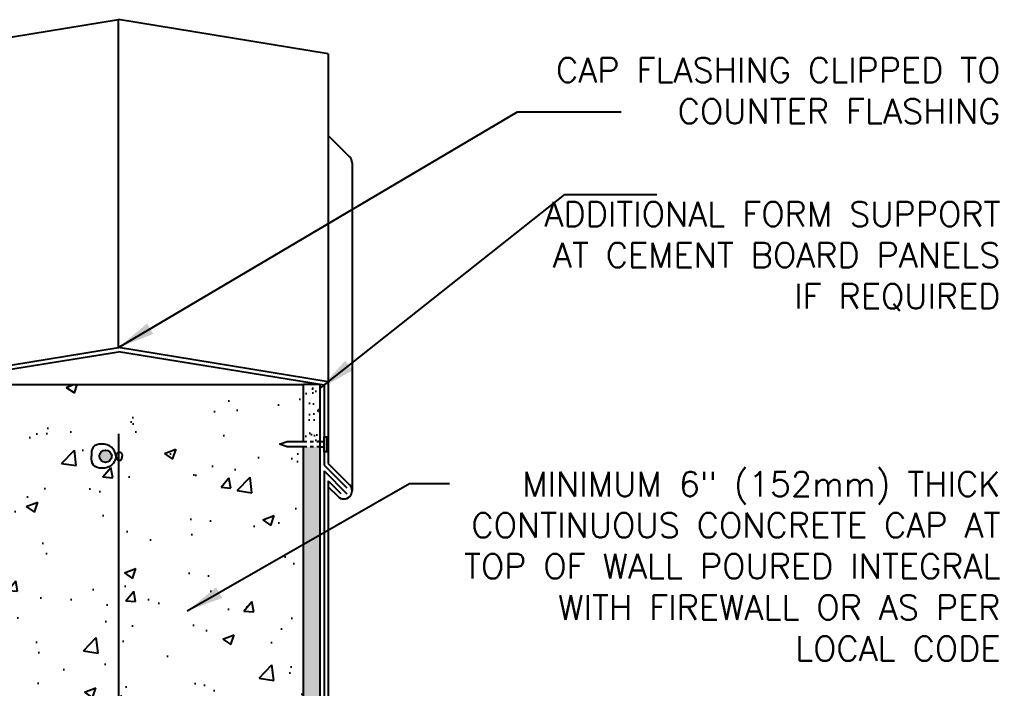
# Model space of a CAD drawing. Header units: inches. Extents: x -12.2 to 44, y 212.2 to 286.3.
# Drawn here: x 14.27 to 44.04, y 265.93 to 286.25 of the extents above; entities that cross this region are included whole.
import ezdxf

# ---------------------------------------------------------------- set-up
doc = ezdxf.new("R2010")
doc.units = ezdxf.units.IN
doc.header["$LTSCALE"] = 0.5
doc.header["$MEASUREMENT"] = 0
doc.linetypes.add('HIDDEN2', pattern=[0.1875, 0.125, -0.0625])
for name, color, linetype in [('HATCH', 12, 'Continuous'), ('line25', 2, 'Continuous'), ('LINE3', 3, 'Continuous'), ('LINE50', 5, 'Continuous'), ('TEXT', 4, 'Continuous')]:
    doc.layers.add(name, color=color, linetype=linetype)
doc.styles.add('DIM', font='romans.shx', dxfattribs={"width": 0.7})
doc.styles.get("Standard").update_dxf_attribs({"font": 'romans.shx'})
doc.dimstyles.new('ext', dxfattribs={"dimscale": 12, "dimtxt": 0.09375, "dimasz": 0.09375, "dimexe": 0.09375, "dimexo": 0.0625, "dimgap": 0.0625, "dimtad": 0, "dimjust": 1, "dimdec": 1, "dimzin": 3, "dimdsep": 46, "dimlunit": 4, "dimtxsty": 'DIM', "dimcen": 0.09, "dimdle": 0.09375, "dimclrt": 4, "dimadec": 0, "dimazin": 0, "dimtfac": 1, "dimtdec": 1, "dimtmove": 2, "dimatfit": 3, "dimfxl": 0, "dimfrac": 2, "dimtolj": 1, "dimtzin": 0, "dimarcsym": 0})

msp = doc.modelspace()

# ---------------------------------------------------------------- hatches: boundary and pattern name
at = {"layer": 'HATCH'}
h = msp.add_hatch(dxfattribs=at)
h.set_pattern_fill('AR-CONC', color=256, scale=0.5, style=0)
h.set_pattern_definition([(50, (0, 0), (3.5863, -0.31376), [0.375, -4.125]), (355, (0, 0), (-0.693757, 3.76096), [0.3, -3.3]), (100.4514, (0.299, -0.026), (2.892547, 3.447198), [0.3187, -3.50571]), (46.1842, (0, 1), (5.336205, -0.827595), [0.5625, -6.1875]), (96.6356, (0.4447, 0.931), (4.67331, 4.87059), [0.47805, -5.25856]), (351.1842, (0, 1), (4.67331, 4.87059), [0.45, -4.95]), (21, (0.5, 0.75), (2.984535, -2.013094), [0.375, -4.125]), (326, (0.5, 0.75), (1.216577, 3.62575), [0.3, -3.3]), (71.4514, (0.7487, 0.5822), (4.201113, 1.612652), [0.3187, -3.50571]), (37.5, (0, 0), (0.060799, 1.664469), [0, -3.26, 0, -3.35, 0, -3.3125]), (7.5, (0, 0), (1.315348, 1.972059), [0, -1.91, 0, -3.185, 0, -1.2625]), (327.5, (-1.115, 0), (2.669112, -0.1127744), [0, -1.25, 0, -3.9, 0, -5.175]), (317.5, (-1.615, 0), (2.91593, 0.500525), [0, -1.625, 0, -2.59, 0, -3.675])])
edge = h.paths.add_edge_path()
edge.add_arc((17.272, 260.758), 2, 71.077, 90, ccw=False)
edge.add_arc((17.842, 262.423), 0.24, -74.2747, 71.077, ccw=False)
edge.add_arc((17.99, 261.898), 0.305, 105.7253, 280.5075)
edge.add_line((18.046, 261.598), (18.065, 261.603))
edge.add_arc((17.99, 261.898), 0.305, 284.2815, 334.6218)
edge.add_arc((15.469, 262.852), 3, 338.8016, 350.9727)
edge.add_arc((19.157, 262.211), 0.745, 111.8037, 166.7348, ccw=False)
edge.add_arc((18.962, 262.698), 0.22, -68.1963, 111.8037, ccw=False)
edge.add_arc((19.157, 262.211), 0.305, 111.8037, 373.3205)
edge.add_arc((19.541, 262.302), 0.09, 71.1349, 193.3205, ccw=False)
edge.add_arc((19.911, 263.327), 1, 250.0933, 273.2121)
edge.add_line((19.967, 262.329), (20.072, 262.329))
edge.add_line((20.072, 262.329), (20.072, 262.399))
edge.add_line((20.072, 262.399), (20.024, 262.399))
edge.add_arc((20.024, 262.461), 0.0625, 180, 270, ccw=False)
edge.add_line((19.962, 262.461), (19.962, 262.529))
edge.add_arc((20.212, 262.529), 0.25, 124.0558, 180, ccw=False)
edge.add_line((20.072, 262.736), (20.072, 262.778))
edge.add_line((20.072, 262.778), (20.162, 262.778))
edge.add_arc((19.962, 263.236), 0.5, 293.5782, 308.3167)
edge.add_line((20.272, 262.843), (20.272, 264.933))
edge.add_line((20.272, 264.933), (20.959, 264.933))
edge.add_line((20.959, 264.933), (20.959, 265.433))
edge.add_line((20.959, 265.433), (22.459, 265.433))
edge.add_line((22.459, 265.433), (22.459, 264.933))
edge.add_line((22.459, 264.933), (22.897, 264.933))
edge.add_line((22.897, 264.933), (22.897, 273.263))
edge.add_line((22.897, 273.263), (22.396, 273.263))
edge.add_line((22.396, 273.263), (22.172, 273.344))
edge.add_line((22.172, 273.344), (22.396, 273.425))
edge.add_line((22.396, 273.425), (22.897, 273.425))
edge.add_line((22.897, 273.425), (22.897, 275.159))
edge.add_line((22.897, 275.159), (11.647, 275.159))
edge.add_line((11.647, 275.159), (11.647, 273.425))
edge.add_line((11.647, 273.425), (12.147, 273.425))
edge.add_line((12.147, 273.425), (12.371, 273.344))
edge.add_line((12.371, 273.344), (12.148, 273.263))
edge.add_line((12.148, 273.263), (11.647, 273.263))
edge.add_line((11.647, 273.263), (11.647, 264.933))
edge.add_line((11.647, 264.933), (12.084, 264.933))
edge.add_line((12.084, 264.933), (12.084, 265.433))
edge.add_line((12.084, 265.433), (13.584, 265.433))
edge.add_line((13.584, 265.433), (13.584, 264.933))
edge.add_line((13.584, 264.933), (14.272, 264.933))
edge.add_line((14.272, 264.933), (14.272, 262.843))
edge.add_arc((14.582, 263.236), 0.5, 231.6833, 246.4218)
edge.add_line((14.382, 262.778), (14.472, 262.778))
edge.add_line((14.472, 262.778), (14.472, 262.736))
edge.add_arc((14.332, 262.529), 0.25, 0, 55.9442, ccw=False)
edge.add_line((14.582, 262.529), (14.582, 262.461))
edge.add_arc((14.519, 262.461), 0.0625, -90, 0, ccw=False)
edge.add_line((14.519, 262.399), (14.472, 262.399))
edge.add_line((14.472, 262.399), (14.472, 262.329))
edge.add_line((14.472, 262.329), (14.577, 262.329))
edge.add_arc((14.633, 263.327), 1, 266.7879, 289.9067)
edge.add_arc((15.002, 262.302), 0.09, -13.3205, 108.8651, ccw=False)
edge.add_arc((15.387, 262.211), 0.305, 166.6795, 428.1963)
edge.add_arc((15.582, 262.698), 0.22, 68.1963, 248.1963, ccw=False)
edge.add_arc((15.387, 262.211), 0.745, 13.2652, 68.1963, ccw=False)
edge.add_arc((19.075, 262.852), 3, 189.0273, 201.1984)
edge.add_arc((16.553, 261.898), 0.305, 205.3782, 255.7185)
edge.add_line((16.478, 261.603), (16.498, 261.598))
edge.add_arc((16.553, 261.898), 0.305, 259.4925, 434.2747)
edge.add_arc((16.701, 262.423), 0.24, 108.923, 254.2747, ccw=False)
edge.add_arc((17.272, 260.758), 2, 90, 108.923, ccw=False)
edge.add_line((17.272, 262.758), (17.272, 272.86))
edge.add_spline(control_points=[(17.272, 272.86), (17.267, 272.862), (17.222, 272.881), (17.215, 272.935), (17.208, 272.982)], knot_values=[0, 0, 0, 0, 0.011848, 0.108741, 0.108741, 0.108741, 0.108741], degree=3, periodic=0)
edge.add_spline(control_points=[(17.208, 272.982), (17.176, 272.879), (17.088, 272.596), (16.477, 272.578), (16.46, 272.879), (16.454, 272.982)], knot_values=[0, 0, 0, 0, 0.238355, 0.654744, 0.870433, 0.870433, 0.870433, 0.870433], degree=3, periodic=0)
edge.add_spline(control_points=[(16.454, 272.982), (16.454, 273.085), (16.453, 273.395), (17.087, 273.373), (17.176, 273.085), (17.208, 272.982)], knot_values=[0, 0, 0, 0, 0.212869, 0.642572, 0.880927, 0.880927, 0.880927, 0.880927], degree=3, periodic=0)
edge.add_spline(control_points=[(17.208, 272.982), (17.215, 273.03), (17.222, 273.084), (17.267, 273.103), (17.272, 273.104)], knot_values=[0, 0, 0, 0, 0.096893, 0.108741, 0.108741, 0.108741, 0.108741], degree=3, periodic=0)
edge.add_spline(control_points=[(17.272, 273.104), (17.297, 273.113), (17.38, 273.108), (17.384, 273.03), (17.386, 272.982)], knot_values=[0.108741, 0.108741, 0.108741, 0.108741, 0.167347, 0.26082, 0.26082, 0.26082, 0.26082], degree=3, periodic=0)
edge.add_spline(control_points=[(17.386, 272.982), (17.384, 272.935), (17.38, 272.857), (17.297, 272.852), (17.272, 272.86)], knot_values=[0.108741, 0.108741, 0.108741, 0.108741, 0.202214, 0.26082, 0.26082, 0.26082, 0.26082], degree=3, periodic=0)
edge.add_line((17.272, 272.86), (17.272, 262.758))
h = msp.add_hatch(dxfattribs=at)
h.set_pattern_fill('AR-SAND', color=256, scale=0.25, style=0)
h.paths.add_polyline_path([(22.897, 273.425), (23.397, 273.425), (23.397, 275.159), (22.897, 275.159)])
h = msp.add_hatch(dxfattribs=at)
h.set_pattern_fill('AR-SAND', color=256, scale=0.25, style=0)
h.paths.add_polyline_path([(23.397, 273.263), (22.897, 273.263), (22.897, 246.933), (22.897, 245.139), (23.397, 245.139), (23.397, 246.933), (23.397, 246.933)])
at = {"layer": 'LINE3'}
msp.add_hatch(color=256, dxfattribs=at).paths.add_polyline_path([(17.069, 272.982, 1), (16.694, 272.982, 1)])

# ---------------------------------------------------------------- linework, layer by layer
at = {"layer": 'HATCH'}
for p, q in [((11.022, 285.232), (17.272, 286.253)), ((17.272, 276.286), (17.272, 286.253)), ((23.647, 285.212), (17.272, 286.253)), ((23.647, 285.212), (23.647, 275.245)), ((23.647, 282.73), (24.298, 282.078)), ((24.372, 281.901), (24.372, 271.934)), ((11.022, 275.139), (17.272, 276.159)), ((23.522, 275.139), (17.272, 276.159)), ((23.522, 275.139), (23.522, 272.711)), ((23.522, 272.711), (24.21, 272.022)), ((23.522, 272.534), (24.213, 271.843)), ((23.522, 272.534), (23.522, 247.808))]:
    msp.add_line(p, q, dxfattribs=at)
at = {"layer": 'HATCH', "color": 6}
for p, q in [((10.897, 275.245), (17.272, 276.286)), ((23.647, 275.245), (17.272, 276.286)), ((23.647, 275.245), (23.647, 272.763)), ((23.647, 272.763), (24.298, 272.111)), ((23.647, 272.232), (24.033, 271.846)), ((23.647, 272.232), (23.647, 248.058)), ((23.647, 272.056), (23.945, 271.757))]:
    msp.add_line(p, q, dxfattribs=at)
at = {"layer": 'HATCH', "linetype": 'Continuous'}
for p, q in [((22.172, 273.344), (22.396, 273.425)), ((22.396, 273.263), (22.172, 273.344)), ((22.396, 273.425), (22.897, 273.425)), ((22.897, 273.263), (22.396, 273.263)), ((23.397, 273.425), (23.522, 273.425)), ((23.397, 273.263), (23.522, 273.263))]:
    msp.add_line(p, q, dxfattribs=at)
at = {"layer": 'HATCH', "linetype": 'HIDDEN2'}
for p, q in [((22.897, 273.425), (23.397, 273.425)), ((23.397, 273.263), (22.897, 273.263))]:
    msp.add_line(p, q, dxfattribs=at)
at = {"layer": 'HATCH'}
msp.add_lwpolyline([(23.522, 273.116), (23.522, 273.572), (23.607, 273.572), (23.607, 273.116)], close=True, dxfattribs=at)
msp.add_arc((24.122, 281.901), 0.25, 0, 45, dxfattribs=at)
at = {"layer": 'HATCH', "color": 6}
msp.add_arc((24.122, 271.934), 0.25, 225, 45, dxfattribs=at)
at = {"layer": 'line25'}
for points in [[(17.208, 272.982), (17.063, 273.256), (16.504, 273.255), (16.454, 272.982)], [(17.208, 272.982), (17.063, 272.709), (16.521, 272.71), (16.454, 272.982)], [(17.208, 272.982), (17.257, 273.098), (17.349, 273.098), (17.386, 272.982)], [(17.208, 272.982), (17.257, 272.867), (17.349, 272.867), (17.386, 272.982)]]:
    msp.add_spline(points, degree=3, dxfattribs=at)
at = {"layer": 'LINE3'}
msp.add_line((17.272, 273.659), (17.272, 222.496), dxfattribs=at)
msp.add_circle((16.882, 272.982), 0.188, dxfattribs=at)
at = {"layer": 'LINE50', "color": 9}
for q in [(22.897, 275.159), (22.897, 275.159), (23.397, 221.496)]:
    msp.add_line((23.397, 275.159), q, dxfattribs=at)
at = {"layer": 'TEXT', "color": 2}
for p, q in [((11.647, 275.159), (22.897, 275.159)), ((22.897, 273.425), (22.897, 275.159)), ((22.897, 246.933), (22.897, 273.263))]:
    msp.add_line(p, q, dxfattribs=at)

# ---------------------------------------------------------------- texts
at = {"layer": 'TEXT', "char_height": 0.75, "attachment_point": 6}
for s, insert, width in [('\\A1;CAP FLASHING CLIPPED TO COUNTER FLASHING ', (44.069, 284.093), 15.57124), ('\\A1;ADDITIONAL FORM SUPPORT AT CEMENT BOARD PANELS IF REQUIRED ', (44.069, 279.058), 15.57124), ('\\A1;MINIMUM 6" (152mm) THICK CONTINUOUS CONCRETE CAP AT TOP OF WALL POURED INTEGRAL WITH FIREWALL OR AS PER LOCAL CODE ', (44.069, 269.636), 18.09498)]:
    msp.add_mtext(s, dxfattribs=dict(at, insert=insert, width=width))

# ---------------------------------------------------------------- leaders
at = {"layer": 'TEXT'}
for points in [[(17.272, 276.286), (29.401, 283.449), (32.548, 283.449)], [(19.361, 268.279), (26.117, 272.152), (27.328, 272.152)]]:
    msp.add_leader(points, dimstyle='ext', override={"dimgap": 0.0625, "dimtad": 0}, dxfattribs=at)
msp.add_leader([(23.397, 275.039), (30.834, 280.933), (33.631, 280.933)], dimstyle='ext', dxfattribs=at)

doc.saveas('drawing.dxf')
